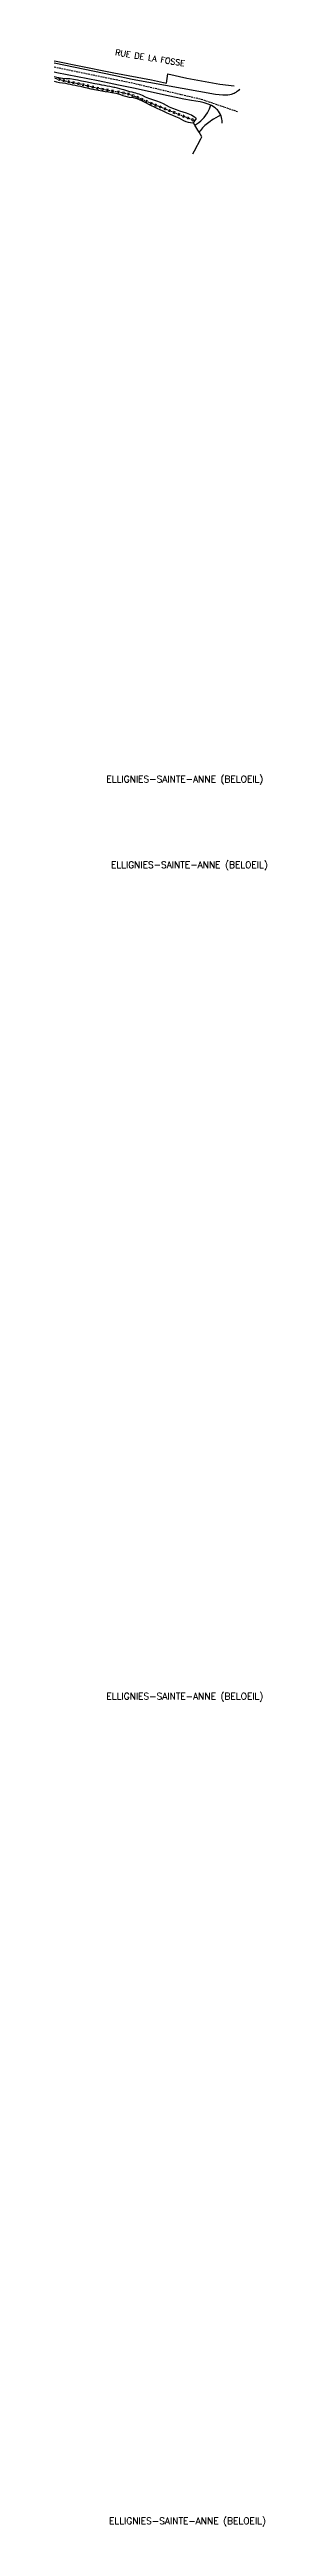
# Model space of a CAD drawing. Header units: millimetres. Extents: x 104000 to 105000, y 137235 to 137982.
# Drawn here: x 104000 to 104064, y 137235 to 137982 of the extents above.
import ezdxf
from ezdxf.enums import TextEntityAlignment as Align

# ---------------------------------------------------------------- set-up
doc = ezdxf.new("R2010")
doc.units = ezdxf.units.MM
doc.linetypes.add('DASHED', pattern=[0.75, 0.5, -0.25])
doc.layers.get('0').update_dxf_attribs({"linetype": 'CONTINUOUS'})
for name, color, linetype in [('W0001', 6, 'DASHED'), ('W0008', 7, 'CONTINUOUS'), ('W0017', 7, 'CONTINUOUS'), ('W0120', 7, 'CONTINUOUS'), ('W0211', 2, 'CONTINUOUS'), ('W0220', 5, 'DASHED'), ('W0330', 7, 'CONTINUOUS'), ('W0980', 7, 'CONTINUOUS'), ('W0989', 7, 'CONTINUOUS')]:
    doc.layers.add(name, color=color, linetype=linetype)
doc.styles.get("Standard").update_dxf_attribs({"font": 'romans.shx', "width": 0.85})

# ---------------------------------------------------------------- blocks, each defined once
blk = doc.blocks.new('t220o')
at = {"color": 0, "linetype": 'Continuous'}
for p, q in [((-0.25, 0.25), (0.25, 0.25)), ((-0.25, -0.25), (0.25, -0.25))]:
    blk.add_line(p, q, dxfattribs=at)

msp = doc.modelspace()

# ---------------------------------------------------------------- linework, layer by layer
at = {"layer": 'W0001'}
for points in [[(104000, 137977.24), (104018, 137973.58)], [(104018, 137973.58), (104023.22, 137972.52), (104044.45, 137967.53), (104055.45, 137963.79)]]:
    msp.add_lwpolyline(points, dxfattribs=at)
at = {"layer": 'W0008'}
for points in [[(104000, 137978.51), (104018, 137974.76)], [(104018, 137972.07), (104013.23, 137973.04), (104007.02, 137974.27), (104000.81, 137975.51), (104000, 137975.68)], [(104018, 137974.76), (104023.59, 137973.6), (104048.84, 137968.99), (104049.9, 137968.89), (104050.97, 137968.79), (104052.02, 137968.79), (104052.56, 137968.85), (104053.09, 137968.93), (104053.62, 137969.05), (104053.91, 137969.12), (104054.19, 137969.2), (104054.47, 137969.3), (104054.77, 137969.48), (104055.06, 137969.68), (104055.34, 137969.89), (104055.68, 137970.14), (104056.01, 137970.39), (104056.19, 137970.53)], [(104050.78, 137960.27), (104050.78, 137960.28), (104050.82, 137960.69), (104050.81, 137961.1), (104050.76, 137961.51), (104050.66, 137962), (104050.49, 137962.47), (104050.42, 137962.64), (104050.29, 137962.93), (104050.03, 137963.4), (104049.73, 137963.86), (104049.38, 137964.27), (104049.1, 137964.55), (104048.8, 137964.81), (104048.49, 137965.05), (104048.05, 137965.33), (104047.59, 137965.58), (104047.36, 137965.7), (104047.12, 137965.81), (104046.56, 137966.03), (104045.99, 137966.22), (104045.4, 137966.39), (104044.14, 137966.67), (104042.85, 137966.87), (104041.57, 137967.08), (104039.2, 137967.54), (104036.84, 137968.02), (104034.48, 137968.51), (104029.46, 137969.59), (104024.45, 137970.7), (104019.43, 137971.78), (104018, 137972.07)]]:
    msp.add_lwpolyline(points, dxfattribs=at)
at = {"layer": 'W0017'}
for points in [[(104042.54, 137959.64), (104043.15, 137960.08), (104043.75, 137960.52), (104044.33, 137960.98), (104044.68, 137961.3), (104045.01, 137961.62), (104045.32, 137961.96), (104045.86, 137962.64), (104046.34, 137963.38), (104046.75, 137964.15), (104046.97, 137964.65), (104047.17, 137965.17), (104047.36, 137965.7)], [(104050.42, 137962.64), (104049.65, 137962.26), (104048.88, 137961.87), (104048.14, 137961.45), (104047.68, 137961.14), (104047.23, 137960.81), (104046.78, 137960.47), (104046.36, 137960.17), (104045.95, 137959.87), (104045.55, 137959.54), (104045.2, 137959.19), (104044.87, 137958.82), (104044.54, 137958.43), (104044.31, 137958.14), (104044.07, 137957.85), (104043.84, 137957.55)]]:
    msp.add_lwpolyline(points, dxfattribs=at)
at = {"layer": 'W0120'}
msp.add_lwpolyline([(104042.11, 137960.33), (104042.57, 137960.99), (104043.04, 137961.65)], dxfattribs=at)
at = {"layer": 'W0211'}
for points in [[(104018, 137971.08), (104017.58, 137971.17), (104016.79, 137971.33), (104016, 137971.48), (104015.22, 137971.64), (104014.43, 137971.79), (104013.64, 137971.93), (104012.23, 137972.18), (104010.82, 137972.43), (104009.41, 137972.7), (104008.21, 137972.97), (104007.01, 137973.27), (104005.81, 137973.5), (104004.7, 137973.62), (104003.59, 137973.69), (104002.48, 137973.79), (104000.78, 137974.06), (104000, 137974.22)], [(104000, 137972.92), (104000.71, 137972.73), (104001.6, 137972.58), (104002.49, 137972.46), (104003.38, 137972.33), (104004.08, 137972.19), (104004.77, 137972.04), (104005.46, 137971.89), (104006.27, 137971.73), (104007.08, 137971.58), (104007.89, 137971.42), (104008.94, 137971.17), (104009.99, 137970.91), (104011.04, 137970.67), (104012.16, 137970.44), (104013.29, 137970.24), (104014.41, 137970.05), (104015.4, 137969.88), (104016.39, 137969.72), (104017.38, 137969.54), (104018, 137969.42)], [(104043.04, 137961.65), (104042.83, 137961.79), (104042.62, 137961.94), (104042.41, 137962.09), (104041.96, 137962.37), (104041.51, 137962.64), (104041.04, 137962.89), (104040.04, 137963.29), (104039, 137963.6), (104037.96, 137963.93), (104036.94, 137964.31), (104035.92, 137964.71), (104034.92, 137965.13), (104034, 137965.59), (104033.09, 137966.08), (104032.16, 137966.52), (104030.99, 137966.94), (104029.8, 137967.3), (104028.62, 137967.7), (104027.65, 137968.12), (104026.7, 137968.58), (104025.72, 137968.98), (104025.21, 137969.14), (104024.69, 137969.29), (104024.18, 137969.43), (104023.54, 137969.61), (104022.91, 137969.77), (104022.27, 137969.95), (104021.68, 137970.12), (104021.09, 137970.31), (104020.5, 137970.48), (104019.79, 137970.66), (104019.08, 137970.83), (104018.37, 137971), (104018, 137971.08)], [(104018, 137969.42), (104018.01, 137969.41), (104018.65, 137969.28), (104019.29, 137969.13), (104020.04, 137968.9), (104020.78, 137968.64), (104021.52, 137968.41), (104022.69, 137968.17), (104023.86, 137967.99), (104025, 137967.7), (104025.69, 137967.42), (104026.36, 137967.11), (104027.02, 137966.78), (104027.79, 137966.39), (104028.56, 137965.98), (104029.33, 137965.58), (104030.19, 137965.19), (104031.05, 137964.82), (104031.91, 137964.44), (104032.88, 137963.98), (104033.84, 137963.52), (104034.81, 137963.07), (104035.76, 137962.69), (104036.72, 137962.32), (104037.66, 137961.92), (104038.38, 137961.53), (104039.08, 137961.12), (104039.81, 137960.79), (104040.49, 137960.6), (104041.19, 137960.47), (104041.89, 137960.36), (104041.96, 137960.35), (104042.04, 137960.34), (104042.11, 137960.33)]]:
    msp.add_lwpolyline(points, dxfattribs=at)
at = {"layer": 'W0220'}
for points in [[(104018, 137969.87), (104017.66, 137969.94), (104015.79, 137970.25), (104013.92, 137970.6), (104011.89, 137971.07), (104009.87, 137971.58), (104007.85, 137972.04), (104006.73, 137972.26), (104005.61, 137972.45), (104004.49, 137972.67), (104003.2, 137972.98), (104001.91, 137973.32), (104000.62, 137973.64), (104000, 137973.78)], [(104042.57, 137960.99), (104041, 137961.6), (104039.43, 137962.21), (104037.85, 137962.83), (104035.74, 137963.66), (104033.62, 137964.51), (104031.51, 137965.36), (104030.19, 137965.89), (104028.87, 137966.42), (104027.55, 137966.98), (104026.93, 137967.26), (104026.3, 137967.54), (104025.67, 137967.82), (104024.62, 137968.24), (104023.56, 137968.64), (104022.49, 137968.98), (104021.51, 137969.22), (104020.52, 137969.41), (104019.53, 137969.6), (104018, 137969.87)]]:
    msp.add_lwpolyline(points, dxfattribs=at)
at = {"layer": 'W0330'}
for points in [[(104000, 137979.12), (104000.59, 137979), (104016.48, 137975.74), (104018, 137975.47)], [(104018, 137975.47), (104029.41, 137973.39), (104033.98, 137972.38), (104034.41, 137975.19)], [(104034.41, 137975.19), (104040.14, 137973.89), (104050.07, 137972.08), (104054.44, 137971.51)], [(104041.93, 137951.03), (104042.39, 137951.94), (104044.34, 137955.52), (104044.66, 137956.2), (104043.84, 137957.55), (104043.47, 137958.15), (104042.54, 137959.64), (104042.11, 137960.33)]]:
    msp.add_lwpolyline(points, dxfattribs=at)

# ---------------------------------------------------------------- block references
at = {"layer": 'W0220'}
for p, rotation in [((104001.46, 137973.43), 166.1101590075281), ((104002.91, 137973.06), 165.2432898987339), ((104004.37, 137972.7), 166.5076212731465), ((104005.84, 137972.41), 169.9832731964368), ((104007.32, 137972.14), 169.3122864889781), ((104008.78, 137971.83), 167.079723542111), ((104010.24, 137971.49), 165.8969704803386), ((104011.7, 137971.12), 165.8969704803386), ((104013.16, 137970.78), 166.992991359363), ((104014.63, 137970.47), 169.3877525430096), ((104016.1, 137970.2), 170.3691904292933), ((104017.58, 137969.95), 170.3691904292933), ((104019.48, 137969.61), 169.738000113926), ((104020.95, 137969.33), 169.0135170007981), ((104022.41, 137969), 166.4200115410456), ((104023.84, 137968.54), 159.4853919524598), ((104025.24, 137968), 157.8041658746987), ((104026.61, 137967.4), 155.5629524854404), ((104027.99, 137966.8), 157.1448735694798), ((104029.37, 137966.22), 157.9220181237265), ((104030.76, 137965.66), 158.0641111630542), ((104032.15, 137965.1), 158.0398121681564), ((104033.55, 137964.54), 158.0398121681564), ((104034.94, 137963.98), 158.2546346235972), ((104036.33, 137963.43), 158.4460970279934), ((104037.73, 137962.88), 158.4460970279934), ((104039.12, 137962.33), 158.6335006183837), ((104040.52, 137961.78), 158.7530078473092), ((104041.92, 137961.24), 158.7846355716888)]:
    msp.add_blockref('t220o', p, dxfattribs=dict(at, rotation=rotation))

# ---------------------------------------------------------------- texts
at = {"layer": 'W0980'}
for p in [(104039.52, 137762.21), (104040.89, 137736.33), (104039.52, 137485.42), (104040.32, 137236.56)]:
    msp.add_text('ELLIGNIES-SAINTE-ANNE (BELOEIL)', height=2, dxfattribs=at).set_placement(p, align=Align.MIDDLE)
at = {"layer": 'W0989'}
msp.add_text('RUE DE LA FOSSE', height=1.75, rotation=350.83212, dxfattribs=at).set_placement((104018.35, 137980.81))

doc.saveas('drawing.dxf')
